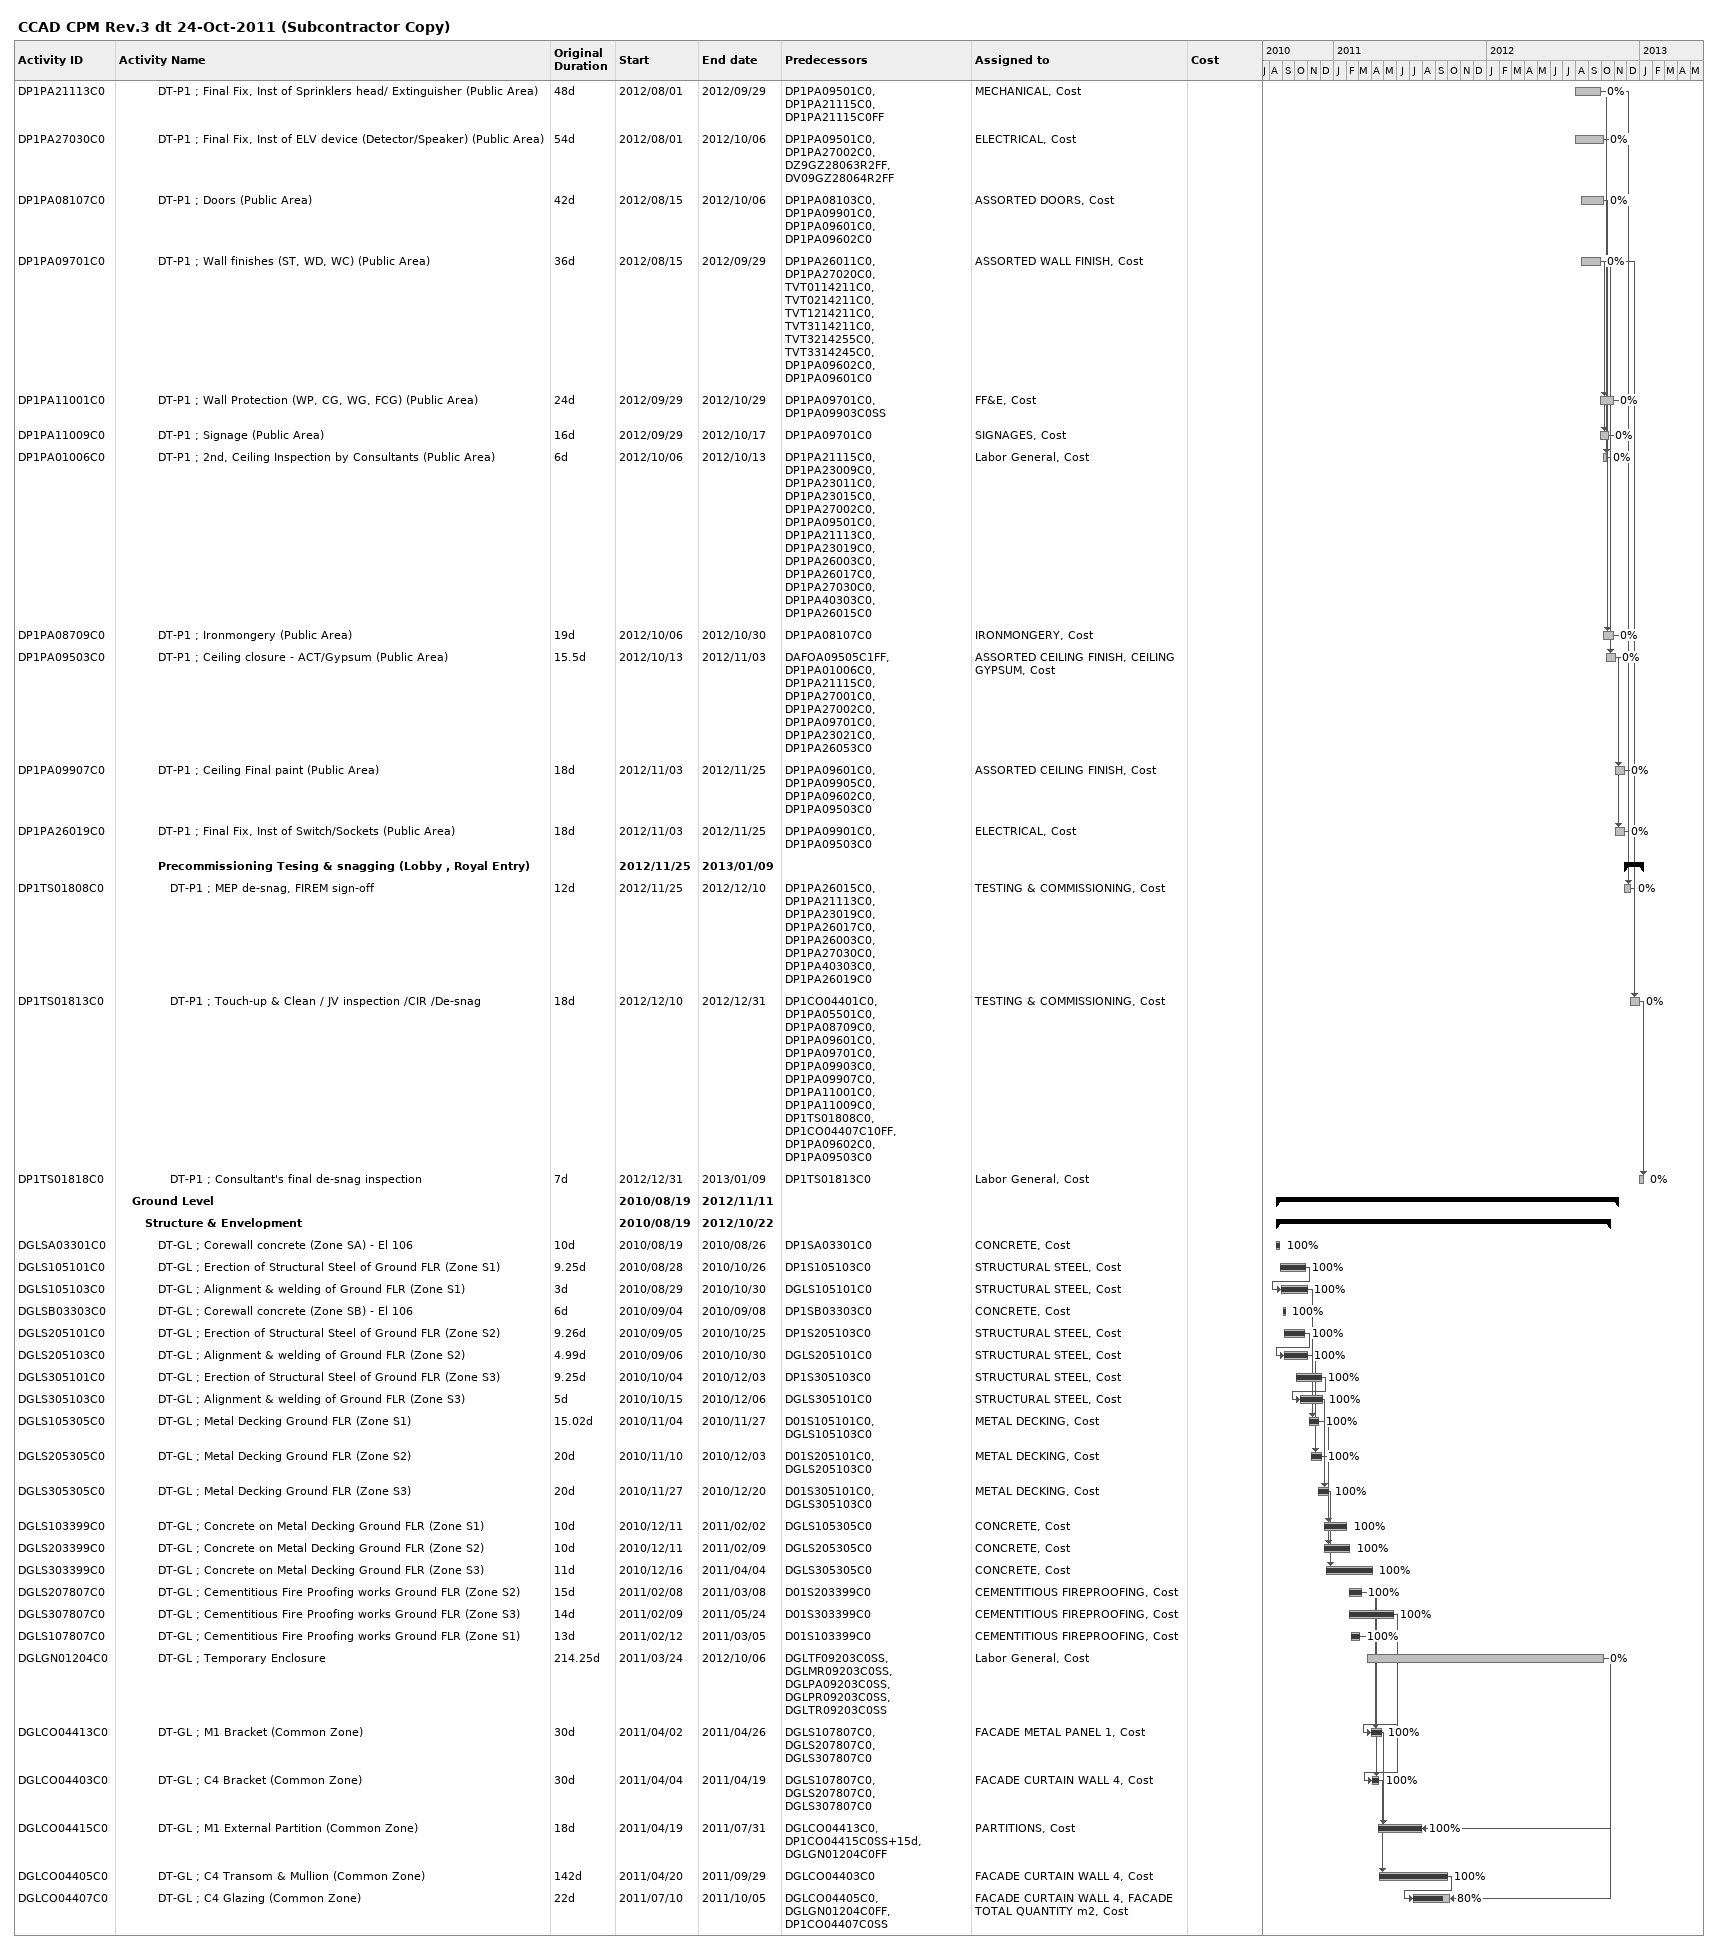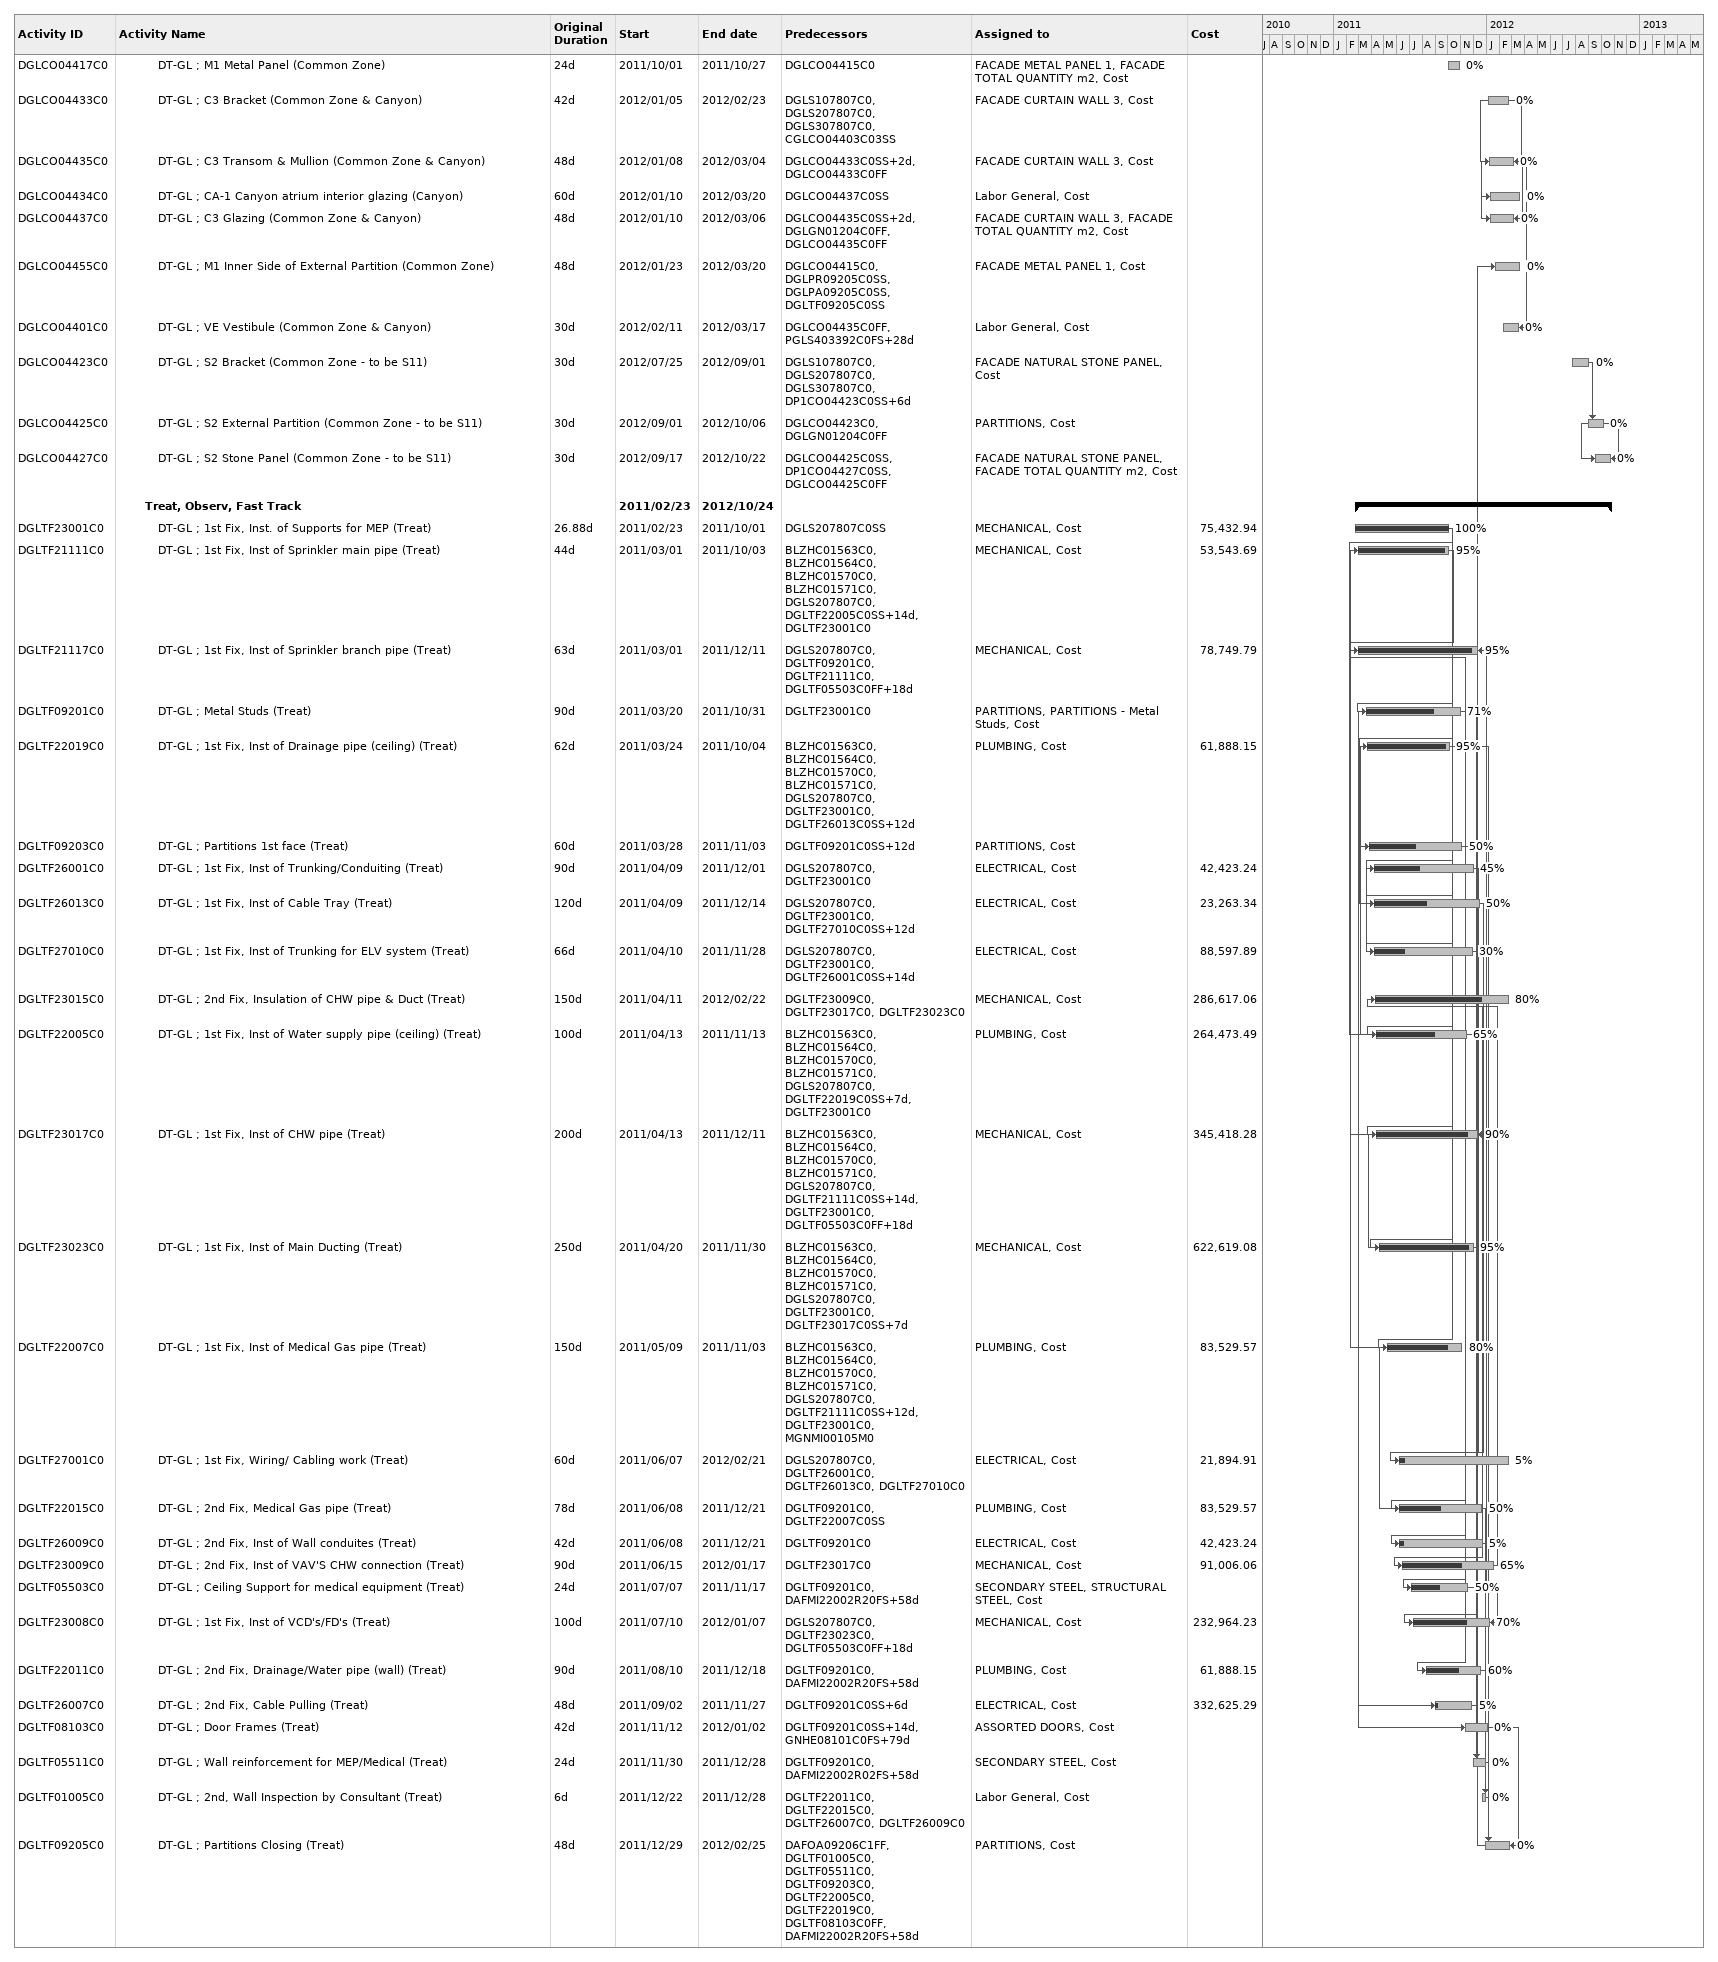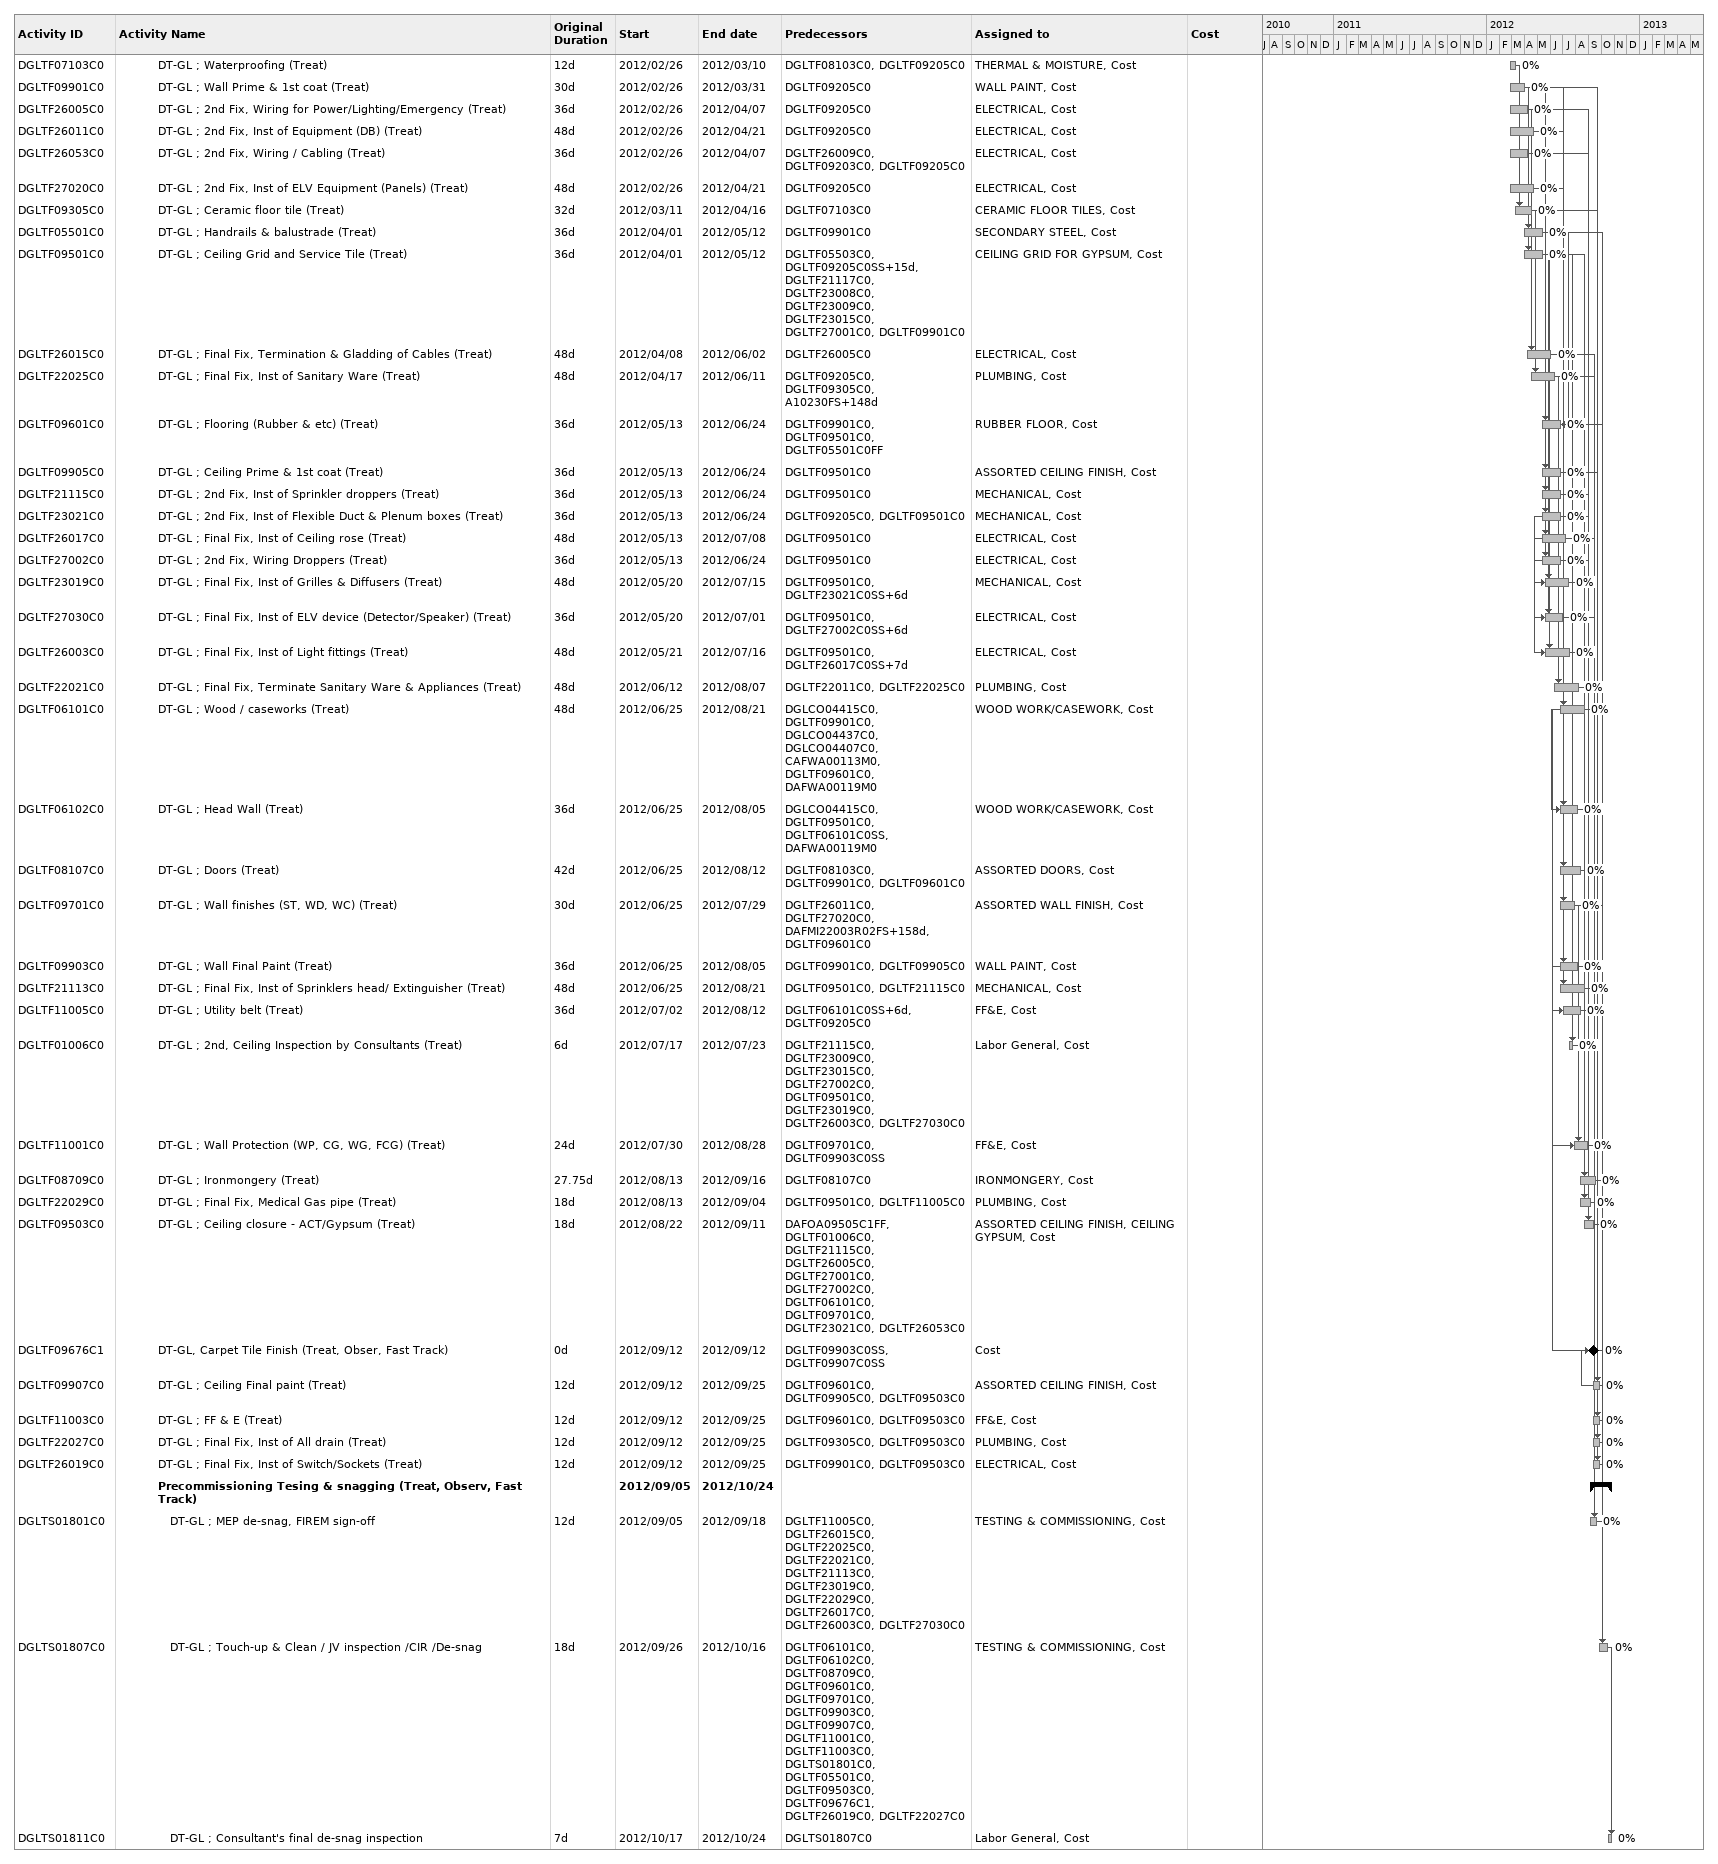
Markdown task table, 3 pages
CCAD CPM Rev.3 dt 24-Oct-2011 (Subcontractor Copy)

| ID | Level | Task | Original duration | Start | Finish | Predecessors | Resources | % complete | Cost |
|---|---|---|---|---|---|---|---|---|---|
| DP1PA21113C0 | 4 | DT-P1 ; Final Fix, Inst of Sprinklers head/ Extinguisher (Public Area) | 48d | 2012-08-01 | 2012-09-29 | DP1PA09501C0, DP1PA21115C0, DP1PA21115C0FF | MECHANICAL, Cost | 0 |  |
| DP1PA27030C0 | 4 | DT-P1 ; Final Fix, Inst of ELV device (Detector/Speaker) (Public Area) | 54d | 2012-08-01 | 2012-10-06 | DP1PA09501C0, DP1PA27002C0, DZ9GZ28063R2FF, DV09GZ28064R2FF | ELECTRICAL, Cost | 0 |  |
| DP1PA08107C0 | 4 | DT-P1 ; Doors (Public Area) | 42d | 2012-08-15 | 2012-10-06 | DP1PA08103C0, DP1PA09901C0, DP1PA09601C0, DP1PA09602C0 | ASSORTED DOORS, Cost | 0 |  |
| DP1PA09701C0 | 4 | DT-P1 ; Wall finishes (ST, WD, WC) (Public Area) | 36d | 2012-08-15 | 2012-09-29 | DP1PA26011C0, DP1PA27020C0, TVT0114211C0, TVT0214211C0, TVT1214211C0, TVT3114211C0, TVT3214255C0, TVT3314245C0, DP1PA09602C0, DP1PA09601C0 | ASSORTED WALL FINISH, Cost | 0 |  |
| DP1PA11001C0 | 4 | DT-P1 ; Wall Protection (WP, CG, WG, FCG) (Public Area) | 24d | 2012-09-29 | 2012-10-29 | DP1PA09701C0, DP1PA09903C0SS | FF&E, Cost | 0 |  |
| DP1PA11009C0 | 4 | DT-P1 ; Signage (Public Area) | 16d | 2012-09-29 | 2012-10-17 | DP1PA09701C0 | SIGNAGES, Cost | 0 |  |
| DP1PA01006C0 | 4 | DT-P1 ; 2nd, Ceiling Inspection by Consultants (Public Area) | 6d | 2012-10-06 | 2012-10-13 | DP1PA21115C0, DP1PA23009C0, DP1PA23011C0, DP1PA23015C0, DP1PA27002C0, DP1PA09501C0, DP1PA21113C0, DP1PA23019C0, DP1PA26003C0, DP1PA26017C0, DP1PA27030C0, DP1PA40303C0, DP1PA26015C0 | Labor General, Cost | 0 |  |
| DP1PA08709C0 | 4 | DT-P1 ; Ironmongery (Public Area) | 19d | 2012-10-06 | 2012-10-30 | DP1PA08107C0 | IRONMONGERY, Cost | 0 |  |
| DP1PA09503C0 | 4 | DT-P1 ; Ceiling closure - ACT/Gypsum (Public Area) | 15.5d | 2012-10-13 | 2012-11-03 | DAFOA09505C1FF, DP1PA01006C0, DP1PA21115C0, DP1PA27001C0, DP1PA27002C0, DP1PA09701C0, DP1PA23021C0, DP1PA26053C0 | ASSORTED CEILING FINISH, CEILING GYPSUM, Cost | 0 |  |
| DP1PA09907C0 | 4 | DT-P1 ; Ceiling Final paint (Public Area) | 18d | 2012-11-03 | 2012-11-25 | DP1PA09601C0, DP1PA09905C0, DP1PA09602C0, DP1PA09503C0 | ASSORTED CEILING FINISH, Cost | 0 |  |
| DP1PA26019C0 | 4 | DT-P1 ; Final Fix, Inst of Switch/Sockets (Public Area) | 18d | 2012-11-03 | 2012-11-25 | DP1PA09901C0, DP1PA09503C0 | ELECTRICAL, Cost | 0 |  |
|  | 4 | **Precommissioning Tesing & snagging (Lobby , Royal Entry)** |  | 2012-11-25 | 2013-01-09 |  |  |  |  |
| DP1TS01808C0 | 5 | DT-P1 ; MEP de-snag, FIREM sign-off | 12d | 2012-11-25 | 2012-12-10 | DP1PA26015C0, DP1PA21113C0, DP1PA23019C0, DP1PA26017C0, DP1PA26003C0, DP1PA27030C0, DP1PA40303C0, DP1PA26019C0 | TESTING & COMMISSIONING, Cost | 0 |  |
| DP1TS01813C0 | 5 | DT-P1 ; Touch-up & Clean / JV inspection /CIR /De-snag | 18d | 2012-12-10 | 2012-12-31 | DP1CO04401C0, DP1PA05501C0, DP1PA08709C0, DP1PA09601C0, DP1PA09701C0, DP1PA09903C0, DP1PA09907C0, DP1PA11001C0, DP1PA11009C0, DP1TS01808C0, DP1CO04407C10FF, DP1PA09602C0, DP1PA09503C0 | TESTING & COMMISSIONING, Cost | 0 |  |
| DP1TS01818C0 | 5 | DT-P1 ; Consultant's final de-snag inspection | 7d | 2012-12-31 | 2013-01-09 | DP1TS01813C0 | Labor General, Cost | 0 |  |
|  | 2 | **Ground Level** |  | 2010-08-19 | 2012-11-11 |  |  |  |  |
|  | 3 | **Structure & Envelopment** |  | 2010-08-19 | 2012-10-22 |  |  |  |  |
| DGLSA03301C0 | 4 | DT-GL ; Corewall concrete (Zone SA) - El 106 | 10d | 2010-08-19 | 2010-08-26 | DP1SA03301C0 | CONCRETE, Cost | 100 |  |
| DGLS105101C0 | 4 | DT-GL ; Erection of Structural Steel of Ground FLR (Zone S1) | 9.25d | 2010-08-28 | 2010-10-26 | DP1S105103C0 | STRUCTURAL STEEL, Cost | 100 |  |
| DGLS105103C0 | 4 | DT-GL ; Alignment & welding of Ground FLR (Zone S1) | 3d | 2010-08-29 | 2010-10-30 | DGLS105101C0 | STRUCTURAL STEEL, Cost | 100 |  |
| DGLSB03303C0 | 4 | DT-GL ; Corewall concrete (Zone SB) - El 106 | 6d | 2010-09-04 | 2010-09-08 | DP1SB03303C0 | CONCRETE, Cost | 100 |  |
| DGLS205101C0 | 4 | DT-GL ; Erection of Structural Steel of Ground FLR (Zone S2) | 9.26d | 2010-09-05 | 2010-10-25 | DP1S205103C0 | STRUCTURAL STEEL, Cost | 100 |  |
| DGLS205103C0 | 4 | DT-GL ; Alignment & welding of Ground FLR (Zone S2) | 4.99d | 2010-09-06 | 2010-10-30 | DGLS205101C0 | STRUCTURAL STEEL, Cost | 100 |  |
| DGLS305101C0 | 4 | DT-GL ; Erection of Structural Steel of Ground FLR (Zone S3) | 9.25d | 2010-10-04 | 2010-12-03 | DP1S305103C0 | STRUCTURAL STEEL, Cost | 100 |  |
| DGLS305103C0 | 4 | DT-GL ; Alignment & welding of Ground FLR (Zone S3) | 5d | 2010-10-15 | 2010-12-06 | DGLS305101C0 | STRUCTURAL STEEL, Cost | 100 |  |
| DGLS105305C0 | 4 | DT-GL ; Metal Decking Ground FLR (Zone S1) | 15.02d | 2010-11-04 | 2010-11-27 | D01S105101C0, DGLS105103C0 | METAL DECKING, Cost | 100 |  |
| DGLS205305C0 | 4 | DT-GL ; Metal Decking Ground FLR (Zone S2) | 20d | 2010-11-10 | 2010-12-03 | D01S205101C0, DGLS205103C0 | METAL DECKING, Cost | 100 |  |
| DGLS305305C0 | 4 | DT-GL ; Metal Decking Ground FLR (Zone S3) | 20d | 2010-11-27 | 2010-12-20 | D01S305101C0, DGLS305103C0 | METAL DECKING, Cost | 100 |  |
| DGLS103399C0 | 4 | DT-GL ; Concrete on Metal Decking Ground FLR (Zone S1) | 10d | 2010-12-11 | 2011-02-02 | DGLS105305C0 | CONCRETE, Cost | 100 |  |
| DGLS203399C0 | 4 | DT-GL ; Concrete on Metal Decking Ground FLR (Zone S2) | 10d | 2010-12-11 | 2011-02-09 | DGLS205305C0 | CONCRETE, Cost | 100 |  |
| DGLS303399C0 | 4 | DT-GL ; Concrete on Metal Decking Ground FLR (Zone S3) | 11d | 2010-12-16 | 2011-04-04 | DGLS305305C0 | CONCRETE, Cost | 100 |  |
| DGLS207807C0 | 4 | DT-GL ; Cementitious Fire Proofing works Ground FLR (Zone S2) | 15d | 2011-02-08 | 2011-03-08 | D01S203399C0 | CEMENTITIOUS FIREPROOFING, Cost | 100 |  |
| DGLS307807C0 | 4 | DT-GL ; Cementitious Fire Proofing works Ground FLR (Zone S3) | 14d | 2011-02-09 | 2011-05-24 | D01S303399C0 | CEMENTITIOUS FIREPROOFING, Cost | 100 |  |
| DGLS107807C0 | 4 | DT-GL ; Cementitious Fire Proofing works Ground FLR (Zone S1) | 13d | 2011-02-12 | 2011-03-05 | D01S103399C0 | CEMENTITIOUS FIREPROOFING, Cost | 100 |  |
| DGLGN01204C0 | 4 | DT-GL ; Temporary Enclosure | 214.25d | 2011-03-24 | 2012-10-06 | DGLTF09203C0SS, DGLMR09203C0SS, DGLPA09203C0SS, DGLPR09203C0SS, DGLTR09203C0SS | Labor General, Cost | 0 |  |
| DGLCO04413C0 | 4 | DT-GL ; M1 Bracket (Common Zone) | 30d | 2011-04-02 | 2011-04-26 | DGLS107807C0, DGLS207807C0, DGLS307807C0 | FACADE METAL PANEL 1, Cost | 100 |  |
| DGLCO04403C0 | 4 | DT-GL ; C4 Bracket (Common Zone) | 30d | 2011-04-04 | 2011-04-19 | DGLS107807C0, DGLS207807C0, DGLS307807C0 | FACADE CURTAIN WALL 4, Cost | 100 |  |
| DGLCO04415C0 | 4 | DT-GL ; M1 External Partition (Common Zone) | 18d | 2011-04-19 | 2011-07-31 | DGLCO04413C0, DP1CO04415C0SS+15d, DGLGN01204C0FF | PARTITIONS, Cost | 100 |  |
| DGLCO04405C0 | 4 | DT-GL ; C4 Transom & Mullion (Common Zone) | 142d | 2011-04-20 | 2011-09-29 | DGLCO04403C0 | FACADE CURTAIN WALL 4, Cost | 100 |  |
| DGLCO04407C0 | 4 | DT-GL ; C4 Glazing (Common Zone) | 22d | 2011-07-10 | 2011-10-05 | DGLCO04405C0, DGLGN01204C0FF, DP1CO04407C0SS | FACADE CURTAIN WALL 4, FACADE TOTAL QUANTITY m2, Cost | 80 |  |
| DGLCO04417C0 | 4 | DT-GL ; M1 Metal Panel (Common Zone) | 24d | 2011-10-01 | 2011-10-27 | DGLCO04415C0 | FACADE METAL PANEL 1, FACADE TOTAL QUANTITY m2, Cost | 0 |  |
| DGLCO04433C0 | 4 | DT-GL ; C3 Bracket (Common Zone & Canyon) | 42d | 2012-01-05 | 2012-02-23 | DGLS107807C0, DGLS207807C0, DGLS307807C0, CGLCO04403C03SS | FACADE CURTAIN WALL 3, Cost | 0 |  |
| DGLCO04435C0 | 4 | DT-GL ; C3 Transom & Mullion (Common Zone & Canyon) | 48d | 2012-01-08 | 2012-03-04 | DGLCO04433C0SS+2d, DGLCO04433C0FF | FACADE CURTAIN WALL 3, Cost | 0 |  |
| DGLCO04434C0 | 4 | DT-GL ; CA-1 Canyon atrium interior glazing (Canyon) | 60d | 2012-01-10 | 2012-03-20 | DGLCO04437C0SS | Labor General, Cost | 0 |  |
| DGLCO04437C0 | 4 | DT-GL ; C3 Glazing (Common Zone & Canyon) | 48d | 2012-01-10 | 2012-03-06 | DGLCO04435C0SS+2d, DGLGN01204C0FF, DGLCO04435C0FF | FACADE CURTAIN WALL 3, FACADE TOTAL QUANTITY m2, Cost | 0 |  |
| DGLCO04455C0 | 4 | DT-GL ; M1 Inner Side of External Partition (Common Zone) | 48d | 2012-01-23 | 2012-03-20 | DGLCO04415C0, DGLPR09205C0SS, DGLPA09205C0SS, DGLTF09205C0SS | FACADE METAL PANEL 1, Cost | 0 |  |
| DGLCO04401C0 | 4 | DT-GL ; VE Vestibule (Common Zone & Canyon) | 30d | 2012-02-11 | 2012-03-17 | DGLCO04435C0FF, PGLS403392C0FS+28d | Labor General, Cost | 0 |  |
| DGLCO04423C0 | 4 | DT-GL ; S2 Bracket (Common Zone - to be S11) | 30d | 2012-07-25 | 2012-09-01 | DGLS107807C0, DGLS207807C0, DGLS307807C0, DP1CO04423C0SS+6d | FACADE NATURAL STONE PANEL, Cost | 0 |  |
| DGLCO04425C0 | 4 | DT-GL ; S2 External Partition (Common Zone - to be S11) | 30d | 2012-09-01 | 2012-10-06 | DGLCO04423C0, DGLGN01204C0FF | PARTITIONS, Cost | 0 |  |
| DGLCO04427C0 | 4 | DT-GL ; S2 Stone Panel (Common Zone - to be S11) | 30d | 2012-09-17 | 2012-10-22 | DGLCO04425C0SS, DP1CO04427C0SS, DGLCO04425C0FF | FACADE NATURAL STONE PANEL, FACADE TOTAL QUANTITY m2, Cost | 0 |  |
|  | 3 | **Treat, Observ, Fast Track** |  | 2011-02-23 | 2012-10-24 |  |  |  |  |
| DGLTF23001C0 | 4 | DT-GL ; 1st Fix, Inst. of Supports for MEP (Treat) | 26.88d | 2011-02-23 | 2011-10-01 | DGLS207807C0SS | MECHANICAL, Cost | 100 | 75432.94 |
| DGLTF21111C0 | 4 | DT-GL ; 1st Fix, Inst of Sprinkler main pipe (Treat) | 44d | 2011-03-01 | 2011-10-03 | BLZHC01563C0, BLZHC01564C0, BLZHC01570C0, BLZHC01571C0, DGLS207807C0, DGLTF22005C0SS+14d, DGLTF23001C0 | MECHANICAL, Cost | 95 | 53543.69 |
| DGLTF21117C0 | 4 | DT-GL ; 1st Fix, Inst of Sprinkler branch pipe (Treat) | 63d | 2011-03-01 | 2011-12-11 | DGLS207807C0, DGLTF09201C0, DGLTF21111C0, DGLTF05503C0FF+18d | MECHANICAL, Cost | 95 | 78749.79 |
| DGLTF09201C0 | 4 | DT-GL ; Metal Studs (Treat) | 90d | 2011-03-20 | 2011-10-31 | DGLTF23001C0 | PARTITIONS, PARTITIONS - Metal Studs, Cost | 71 |  |
| DGLTF22019C0 | 4 | DT-GL ; 1st Fix, Inst of Drainage pipe (ceiling) (Treat) | 62d | 2011-03-24 | 2011-10-04 | BLZHC01563C0, BLZHC01564C0, BLZHC01570C0, BLZHC01571C0, DGLS207807C0, DGLTF23001C0, DGLTF26013C0SS+12d | PLUMBING, Cost | 95 | 61888.15 |
| DGLTF09203C0 | 4 | DT-GL ; Partitions 1st face (Treat) | 60d | 2011-03-28 | 2011-11-03 | DGLTF09201C0SS+12d | PARTITIONS, Cost | 50 |  |
| DGLTF26001C0 | 4 | DT-GL ; 1st Fix, Inst of Trunking/Conduiting (Treat) | 90d | 2011-04-09 | 2011-12-01 | DGLS207807C0, DGLTF23001C0 | ELECTRICAL, Cost | 45 | 42423.24 |
| DGLTF26013C0 | 4 | DT-GL ; 1st Fix, Inst of Cable Tray (Treat) | 120d | 2011-04-09 | 2011-12-14 | DGLS207807C0, DGLTF23001C0, DGLTF27010C0SS+12d | ELECTRICAL, Cost | 50 | 23263.34 |
| DGLTF27010C0 | 4 | DT-GL ; 1st Fix, Inst of Trunking for ELV system (Treat) | 66d | 2011-04-10 | 2011-11-28 | DGLS207807C0, DGLTF23001C0, DGLTF26001C0SS+14d | ELECTRICAL, Cost | 30 | 88597.89 |
| DGLTF23015C0 | 4 | DT-GL ; 2nd Fix, Insulation of CHW pipe & Duct (Treat) | 150d | 2011-04-11 | 2012-02-22 | DGLTF23009C0, DGLTF23017C0, DGLTF23023C0 | MECHANICAL, Cost | 80 | 286617.06 |
| DGLTF22005C0 | 4 | DT-GL ; 1st Fix, Inst of Water supply pipe (ceiling) (Treat) | 100d | 2011-04-13 | 2011-11-13 | BLZHC01563C0, BLZHC01564C0, BLZHC01570C0, BLZHC01571C0, DGLS207807C0, DGLTF22019C0SS+7d, DGLTF23001C0 | PLUMBING, Cost | 65 | 264473.49 |
| DGLTF23017C0 | 4 | DT-GL ; 1st Fix, Inst of CHW pipe (Treat) | 200d | 2011-04-13 | 2011-12-11 | BLZHC01563C0, BLZHC01564C0, BLZHC01570C0, BLZHC01571C0, DGLS207807C0, DGLTF21111C0SS+14d, DGLTF23001C0, DGLTF05503C0FF+18d | MECHANICAL, Cost | 90 | 345418.28 |
| DGLTF23023C0 | 4 | DT-GL ; 1st Fix, Inst of Main Ducting (Treat) | 250d | 2011-04-20 | 2011-11-30 | BLZHC01563C0, BLZHC01564C0, BLZHC01570C0, BLZHC01571C0, DGLS207807C0, DGLTF23001C0, DGLTF23017C0SS+7d | MECHANICAL, Cost | 95 | 622619.08 |
| DGLTF22007C0 | 4 | DT-GL ; 1st Fix, Inst of Medical Gas pipe (Treat) | 150d | 2011-05-09 | 2011-11-03 | BLZHC01563C0, BLZHC01564C0, BLZHC01570C0, BLZHC01571C0, DGLS207807C0, DGLTF21111C0SS+12d, DGLTF23001C0, MGNMI00105M0 | PLUMBING, Cost | 80 | 83529.57 |
| DGLTF27001C0 | 4 | DT-GL ; 1st Fix, Wiring/ Cabling work (Treat) | 60d | 2011-06-07 | 2012-02-21 | DGLS207807C0, DGLTF26001C0, DGLTF26013C0, DGLTF27010C0 | ELECTRICAL, Cost | 5 | 21894.91 |
| DGLTF22015C0 | 4 | DT-GL ; 2nd Fix, Medical Gas pipe (Treat) | 78d | 2011-06-08 | 2011-12-21 | DGLTF09201C0, DGLTF22007C0SS | PLUMBING, Cost | 50 | 83529.57 |
| DGLTF26009C0 | 4 | DT-GL ; 2nd Fix, Inst of Wall conduites (Treat) | 42d | 2011-06-08 | 2011-12-21 | DGLTF09201C0 | ELECTRICAL, Cost | 5 | 42423.24 |
| DGLTF23009C0 | 4 | DT-GL ; 2nd Fix, Inst of VAV'S CHW connection (Treat) | 90d | 2011-06-15 | 2012-01-17 | DGLTF23017C0 | MECHANICAL, Cost | 65 | 91006.06 |
| DGLTF05503C0 | 4 | DT-GL ; Ceiling Support for medical equipment (Treat) | 24d | 2011-07-07 | 2011-11-17 | DGLTF09201C0, DAFMI22002R20FS+58d | SECONDARY STEEL, STRUCTURAL STEEL, Cost | 50 |  |
| DGLTF23008C0 | 4 | DT-GL ; 1st Fix, Inst of VCD's/FD's (Treat) | 100d | 2011-07-10 | 2012-01-07 | DGLS207807C0, DGLTF23023C0, DGLTF05503C0FF+18d | MECHANICAL, Cost | 70 | 232964.23 |
| DGLTF22011C0 | 4 | DT-GL ; 2nd Fix, Drainage/Water pipe (wall) (Treat) | 90d | 2011-08-10 | 2011-12-18 | DGLTF09201C0, DAFMI22002R20FS+58d | PLUMBING, Cost | 60 | 61888.15 |
| DGLTF26007C0 | 4 | DT-GL ; 2nd Fix, Cable Pulling (Treat) | 48d | 2011-09-02 | 2011-11-27 | DGLTF09201C0SS+6d | ELECTRICAL, Cost | 5 | 332625.29 |
| DGLTF08103C0 | 4 | DT-GL ; Door Frames (Treat) | 42d | 2011-11-12 | 2012-01-02 | DGLTF09201C0SS+14d, GNHE08101C0FS+79d | ASSORTED DOORS, Cost | 0 |  |
| DGLTF05511C0 | 4 | DT-GL ; Wall reinforcement for MEP/Medical (Treat) | 24d | 2011-11-30 | 2011-12-28 | DGLTF09201C0, DAFMI22002R02FS+58d | SECONDARY STEEL, Cost | 0 |  |
| DGLTF01005C0 | 4 | DT-GL ; 2nd, Wall Inspection by Consultant (Treat) | 6d | 2011-12-22 | 2011-12-28 | DGLTF22011C0, DGLTF22015C0, DGLTF26007C0, DGLTF26009C0 | Labor General, Cost | 0 |  |
| DGLTF09205C0 | 4 | DT-GL ; Partitions Closing (Treat) | 48d | 2011-12-29 | 2012-02-25 | DAFOA09206C1FF, DGLTF01005C0, DGLTF05511C0, DGLTF09203C0, DGLTF22005C0, DGLTF22019C0, DGLTF08103C0FF, DAFMI22002R20FS+58d | PARTITIONS, Cost | 0 |  |
| DGLTF07103C0 | 4 | DT-GL ; Waterproofing (Treat) | 12d | 2012-02-26 | 2012-03-10 | DGLTF08103C0, DGLTF09205C0 | THERMAL & MOISTURE, Cost | 0 |  |
| DGLTF09901C0 | 4 | DT-GL ; Wall Prime & 1st coat (Treat) | 30d | 2012-02-26 | 2012-03-31 | DGLTF09205C0 | WALL PAINT, Cost | 0 |  |
| DGLTF26005C0 | 4 | DT-GL ; 2nd Fix, Wiring for Power/Lighting/Emergency (Treat) | 36d | 2012-02-26 | 2012-04-07 | DGLTF09205C0 | ELECTRICAL, Cost | 0 |  |
| DGLTF26011C0 | 4 | DT-GL ; 2nd Fix, Inst of Equipment (DB) (Treat) | 48d | 2012-02-26 | 2012-04-21 | DGLTF09205C0 | ELECTRICAL, Cost | 0 |  |
| DGLTF26053C0 | 4 | DT-GL ; 2nd Fix, Wiring / Cabling (Treat) | 36d | 2012-02-26 | 2012-04-07 | DGLTF26009C0, DGLTF09203C0, DGLTF09205C0 | ELECTRICAL, Cost | 0 |  |
| DGLTF27020C0 | 4 | DT-GL ; 2nd Fix, Inst of ELV Equipment (Panels) (Treat) | 48d | 2012-02-26 | 2012-04-21 | DGLTF09205C0 | ELECTRICAL, Cost | 0 |  |
| DGLTF09305C0 | 4 | DT-GL ; Ceramic floor tile (Treat) | 32d | 2012-03-11 | 2012-04-16 | DGLTF07103C0 | CERAMIC FLOOR TILES, Cost | 0 |  |
| DGLTF05501C0 | 4 | DT-GL ; Handrails & balustrade (Treat) | 36d | 2012-04-01 | 2012-05-12 | DGLTF09901C0 | SECONDARY STEEL, Cost | 0 |  |
| DGLTF09501C0 | 4 | DT-GL ; Ceiling Grid and Service Tile (Treat) | 36d | 2012-04-01 | 2012-05-12 | DGLTF05503C0, DGLTF09205C0SS+15d, DGLTF21117C0, DGLTF23008C0, DGLTF23009C0, DGLTF23015C0, DGLTF27001C0, DGLTF09901C0 | CEILING GRID FOR GYPSUM, Cost | 0 |  |
| DGLTF26015C0 | 4 | DT-GL ; Final Fix, Termination & Gladding of Cables (Treat) | 48d | 2012-04-08 | 2012-06-02 | DGLTF26005C0 | ELECTRICAL, Cost | 0 |  |
| DGLTF22025C0 | 4 | DT-GL ; Final Fix, Inst of Sanitary Ware (Treat) | 48d | 2012-04-17 | 2012-06-11 | DGLTF09205C0, DGLTF09305C0, A10230FS+148d | PLUMBING, Cost | 0 |  |
| DGLTF09601C0 | 4 | DT-GL ; Flooring (Rubber & etc) (Treat) | 36d | 2012-05-13 | 2012-06-24 | DGLTF09901C0, DGLTF09501C0, DGLTF05501C0FF | RUBBER FLOOR, Cost | 0 |  |
| DGLTF09905C0 | 4 | DT-GL ; Ceiling Prime & 1st coat (Treat) | 36d | 2012-05-13 | 2012-06-24 | DGLTF09501C0 | ASSORTED CEILING FINISH, Cost | 0 |  |
| DGLTF21115C0 | 4 | DT-GL ; 2nd Fix, Inst of Sprinkler droppers (Treat) | 36d | 2012-05-13 | 2012-06-24 | DGLTF09501C0 | MECHANICAL, Cost | 0 |  |
| DGLTF23021C0 | 4 | DT-GL ; 2nd Fix, Inst of Flexible Duct & Plenum boxes (Treat) | 36d | 2012-05-13 | 2012-06-24 | DGLTF09205C0, DGLTF09501C0 | MECHANICAL, Cost | 0 |  |
| DGLTF26017C0 | 4 | DT-GL ; Final Fix, Inst of Ceiling rose (Treat) | 48d | 2012-05-13 | 2012-07-08 | DGLTF09501C0 | ELECTRICAL, Cost | 0 |  |
| DGLTF27002C0 | 4 | DT-GL ; 2nd Fix, Wiring Droppers (Treat) | 36d | 2012-05-13 | 2012-06-24 | DGLTF09501C0 | ELECTRICAL, Cost | 0 |  |
| DGLTF23019C0 | 4 | DT-GL ; Final Fix, Inst of Grilles & Diffusers (Treat) | 48d | 2012-05-20 | 2012-07-15 | DGLTF09501C0, DGLTF23021C0SS+6d | MECHANICAL, Cost | 0 |  |
| DGLTF27030C0 | 4 | DT-GL ; Final Fix, Inst of ELV device (Detector/Speaker) (Treat) | 36d | 2012-05-20 | 2012-07-01 | DGLTF09501C0, DGLTF27002C0SS+6d | ELECTRICAL, Cost | 0 |  |
| DGLTF26003C0 | 4 | DT-GL ; Final Fix, Inst of Light fittings (Treat) | 48d | 2012-05-21 | 2012-07-16 | DGLTF09501C0, DGLTF26017C0SS+7d | ELECTRICAL, Cost | 0 |  |
| DGLTF22021C0 | 4 | DT-GL ; Final Fix, Terminate Sanitary Ware & Appliances (Treat) | 48d | 2012-06-12 | 2012-08-07 | DGLTF22011C0, DGLTF22025C0 | PLUMBING, Cost | 0 |  |
| DGLTF06101C0 | 4 | DT-GL ; Wood / caseworks (Treat) | 48d | 2012-06-25 | 2012-08-21 | DGLCO04415C0, DGLTF09901C0, DGLCO04437C0, DGLCO04407C0, CAFWA00113M0, DGLTF09601C0, DAFWA00119M0 | WOOD WORK/CASEWORK, Cost | 0 |  |
| DGLTF06102C0 | 4 | DT-GL ; Head Wall (Treat) | 36d | 2012-06-25 | 2012-08-05 | DGLCO04415C0, DGLTF09501C0, DGLTF06101C0SS, DAFWA00119M0 | WOOD WORK/CASEWORK, Cost | 0 |  |
| DGLTF08107C0 | 4 | DT-GL ; Doors (Treat) | 42d | 2012-06-25 | 2012-08-12 | DGLTF08103C0, DGLTF09901C0, DGLTF09601C0 | ASSORTED DOORS, Cost | 0 |  |
| DGLTF09701C0 | 4 | DT-GL ; Wall finishes (ST, WD, WC) (Treat) | 30d | 2012-06-25 | 2012-07-29 | DGLTF26011C0, DGLTF27020C0, DAFMI22003R02FS+158d, DGLTF09601C0 | ASSORTED WALL FINISH, Cost | 0 |  |
| DGLTF09903C0 | 4 | DT-GL ; Wall Final Paint (Treat) | 36d | 2012-06-25 | 2012-08-05 | DGLTF09901C0, DGLTF09905C0 | WALL PAINT, Cost | 0 |  |
| DGLTF21113C0 | 4 | DT-GL ; Final Fix, Inst of Sprinklers head/ Extinguisher (Treat) | 48d | 2012-06-25 | 2012-08-21 | DGLTF09501C0, DGLTF21115C0 | MECHANICAL, Cost | 0 |  |
| DGLTF11005C0 | 4 | DT-GL ; Utility belt (Treat) | 36d | 2012-07-02 | 2012-08-12 | DGLTF06101C0SS+6d, DGLTF09205C0 | FF&E, Cost | 0 |  |
| DGLTF01006C0 | 4 | DT-GL ; 2nd, Ceiling Inspection by Consultants (Treat) | 6d | 2012-07-17 | 2012-07-23 | DGLTF21115C0, DGLTF23009C0, DGLTF23015C0, DGLTF27002C0, DGLTF09501C0, DGLTF23019C0, DGLTF26003C0, DGLTF27030C0 | Labor General, Cost | 0 |  |
| DGLTF11001C0 | 4 | DT-GL ; Wall Protection (WP, CG, WG, FCG) (Treat) | 24d | 2012-07-30 | 2012-08-28 | DGLTF09701C0, DGLTF09903C0SS | FF&E, Cost | 0 |  |
| DGLTF08709C0 | 4 | DT-GL ; Ironmongery (Treat) | 27.75d | 2012-08-13 | 2012-09-16 | DGLTF08107C0 | IRONMONGERY, Cost | 0 |  |
| DGLTF22029C0 | 4 | DT-GL ; Final Fix, Medical Gas pipe (Treat) | 18d | 2012-08-13 | 2012-09-04 | DGLTF09501C0, DGLTF11005C0 | PLUMBING, Cost | 0 |  |
| DGLTF09503C0 | 4 | DT-GL ; Ceiling closure - ACT/Gypsum (Treat) | 18d | 2012-08-22 | 2012-09-11 | DAFOA09505C1FF, DGLTF01006C0, DGLTF21115C0, DGLTF26005C0, DGLTF27001C0, DGLTF27002C0, DGLTF06101C0, DGLTF09701C0, DGLTF23021C0, DGLTF26053C0 | ASSORTED CEILING FINISH, CEILING GYPSUM, Cost | 0 |  |
| DGLTF09676C1 | 4 | DT-GL, Carpet Tile Finish (Treat, Obser, Fast Track) | 0d | 2012-09-12 | 2012-09-12 | DGLTF09903C0SS, DGLTF09907C0SS | Cost | 0 |  |
| DGLTF09907C0 | 4 | DT-GL ; Ceiling Final paint (Treat) | 12d | 2012-09-12 | 2012-09-25 | DGLTF09601C0, DGLTF09905C0, DGLTF09503C0 | ASSORTED CEILING FINISH, Cost | 0 |  |
| DGLTF11003C0 | 4 | DT-GL ; FF & E (Treat) | 12d | 2012-09-12 | 2012-09-25 | DGLTF09601C0, DGLTF09503C0 | FF&E, Cost | 0 |  |
| DGLTF22027C0 | 4 | DT-GL ; Final Fix, Inst of All drain (Treat) | 12d | 2012-09-12 | 2012-09-25 | DGLTF09305C0, DGLTF09503C0 | PLUMBING, Cost | 0 |  |
| DGLTF26019C0 | 4 | DT-GL ; Final Fix, Inst of Switch/Sockets (Treat) | 12d | 2012-09-12 | 2012-09-25 | DGLTF09901C0, DGLTF09503C0 | ELECTRICAL, Cost | 0 |  |
|  | 4 | **Precommissioning Tesing & snagging (Treat, Observ, Fast Track)** |  | 2012-09-05 | 2012-10-24 |  |  |  |  |
| DGLTS01801C0 | 5 | DT-GL ; MEP de-snag, FIREM sign-off | 12d | 2012-09-05 | 2012-09-18 | DGLTF11005C0, DGLTF26015C0, DGLTF22025C0, DGLTF22021C0, DGLTF21113C0, DGLTF23019C0, DGLTF22029C0, DGLTF26017C0, DGLTF26003C0, DGLTF27030C0 | TESTING & COMMISSIONING, Cost | 0 |  |
| DGLTS01807C0 | 5 | DT-GL ; Touch-up & Clean / JV inspection /CIR /De-snag | 18d | 2012-09-26 | 2012-10-16 | DGLTF06101C0, DGLTF06102C0, DGLTF08709C0, DGLTF09601C0, DGLTF09701C0, DGLTF09903C0, DGLTF09907C0, DGLTF11001C0, DGLTF11003C0, DGLTS01801C0, DGLTF05501C0, DGLTF09503C0, DGLTF09676C1, DGLTF26019C0, DGLTF22027C0 | TESTING & COMMISSIONING, Cost | 0 |  |
| DGLTS01811C0 | 5 | DT-GL ; Consultant's final de-snag inspection | 7d | 2012-10-17 | 2012-10-24 | DGLTS01807C0 | Labor General, Cost | 0 |  |
